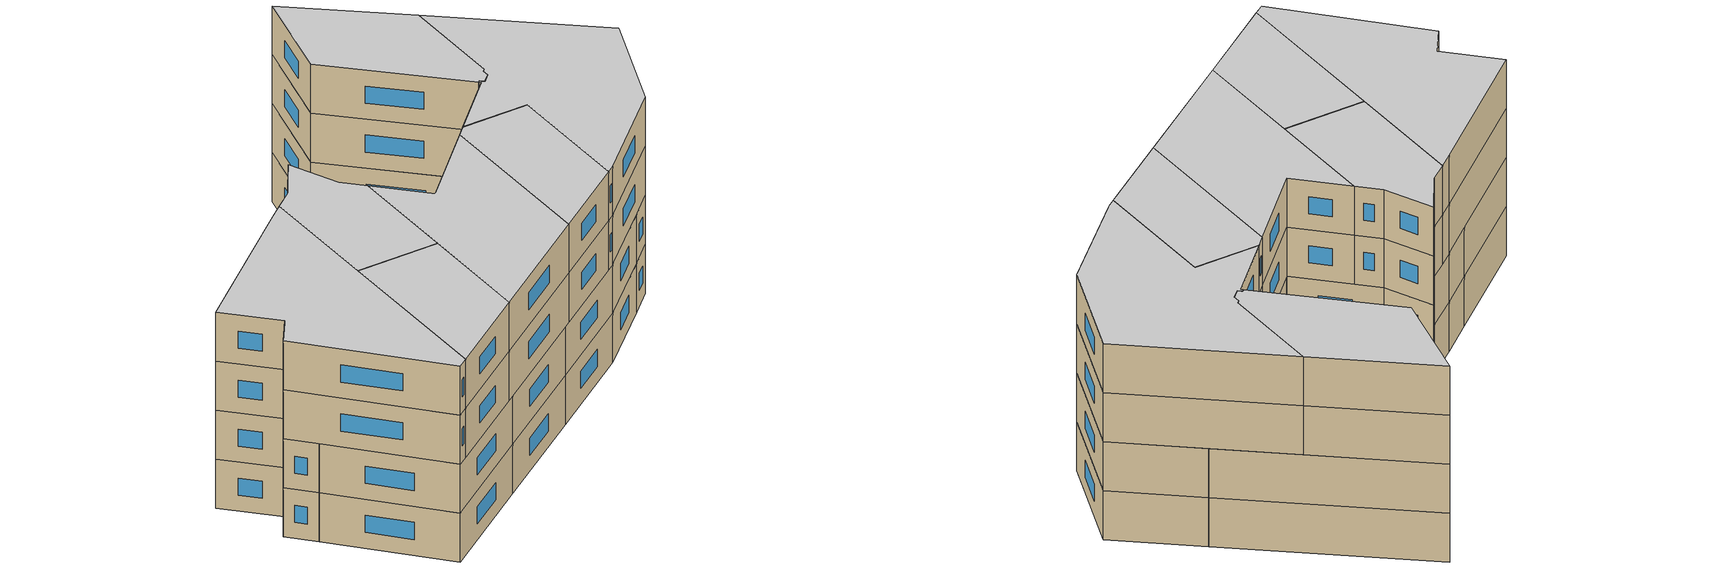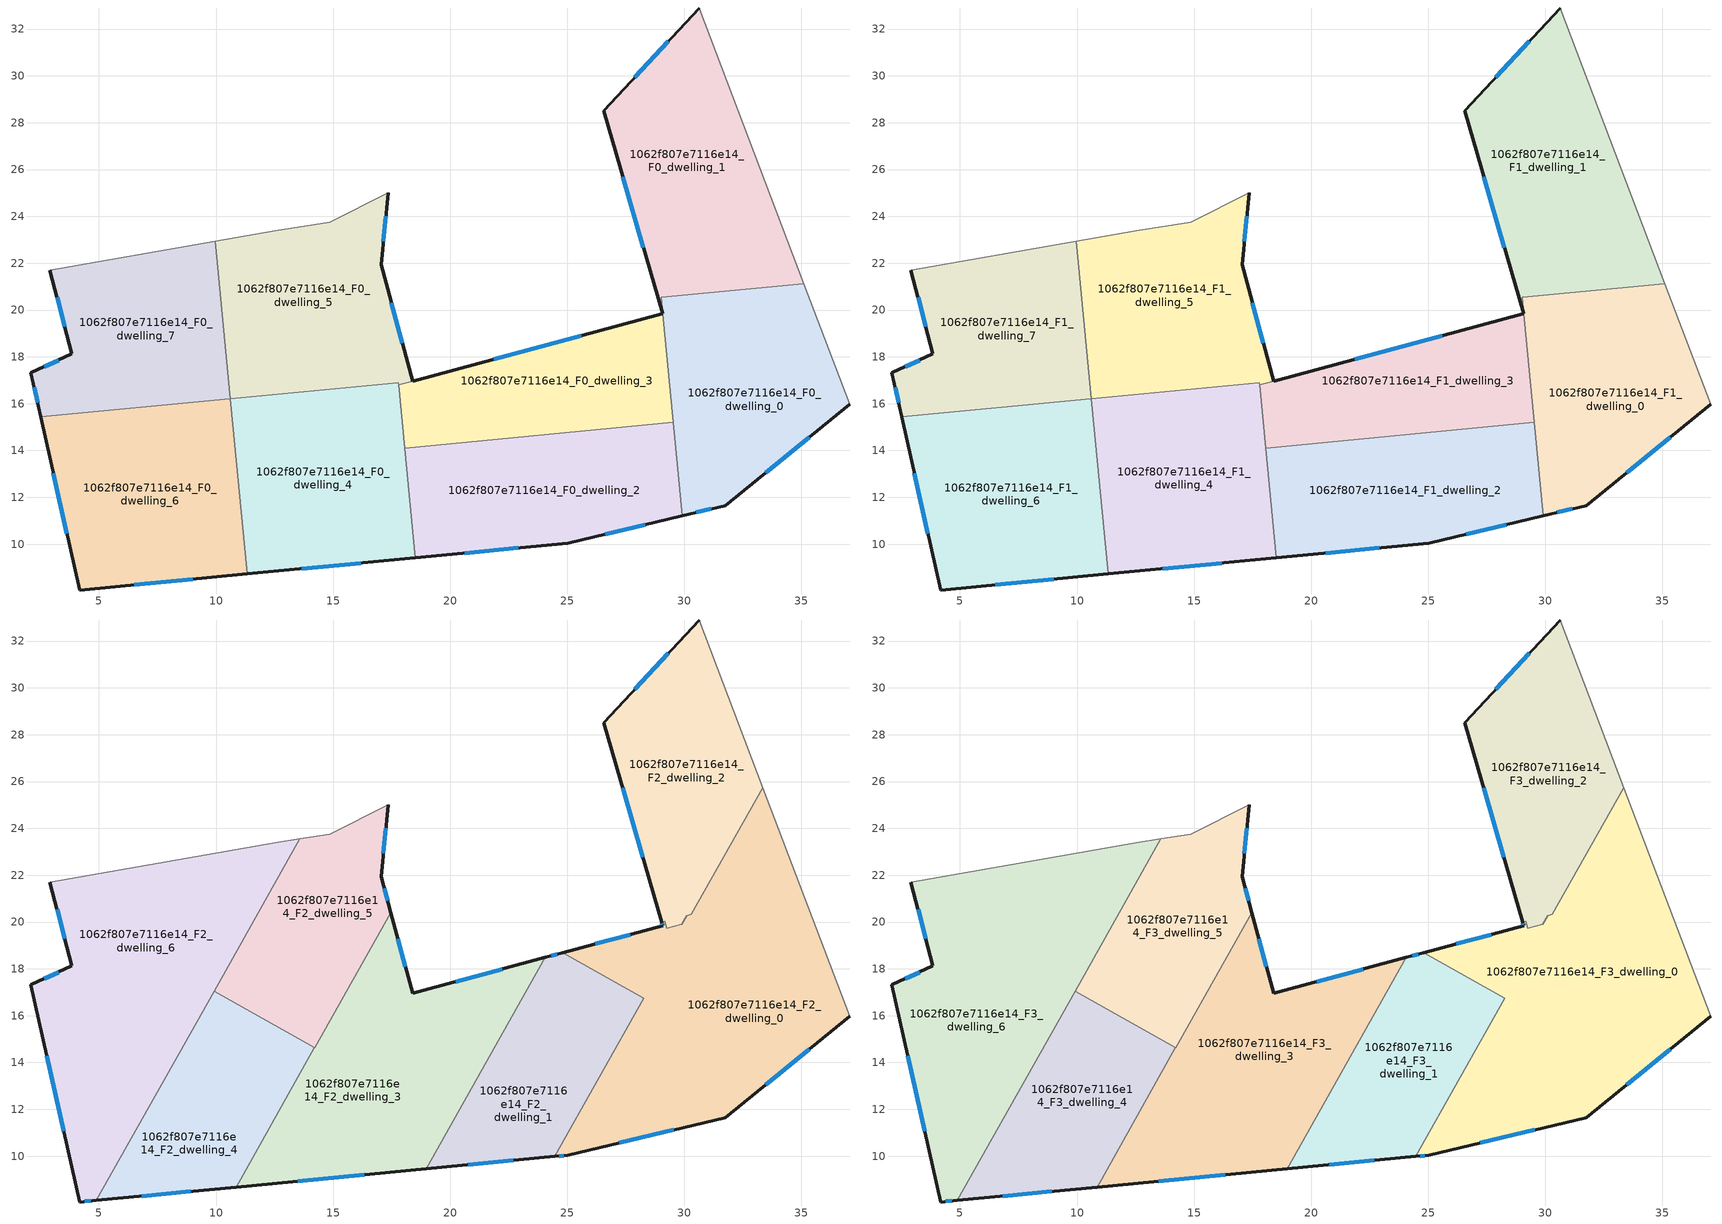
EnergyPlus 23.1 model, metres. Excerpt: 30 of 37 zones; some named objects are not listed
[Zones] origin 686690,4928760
1062f807e7116e14_F0_dwelling_0
 floor ground (EU_floor_Construction): 35.11,21.13 37.06,15.98 31.74,11.65 29.91,11.21 29.02,20.55 z0
 wall outside (EU_wall_Construction): 29.91,11.21 31.74,11.65 37.06,15.98 z0:3
 wall to 1062f807e7116e14_F0_dwelling_1 (EU_wall_Construction): 35.11,21.13 29.02,20.55 29.08,19.84 z0:3
 wall adiabatic (EU_wall_Construction): 37.06,15.98 35.11,21.13 z0:3
 wall to 1062f807e7116e14_F0_dwelling_3 (EU_wall_Construction): 29.08,19.84 29.53,15.2 z0:3
 wall to 1062f807e7116e14_F0_dwelling_2 (EU_wall_Construction): 29.53,15.2 29.91,11.21 z0:3
 window (EU_Window_Construction): 33.47,13.06 35.33,14.57 / 30.51,11.35 31.15,11.51 z0.98:2.02
1062f807e7116e14_F0_dwelling_1
 floor ground (EU_floor_Construction): 30.64,32.9 35.11,21.13 29.02,20.55 29.08,19.84 29.07,19.84 26.56,28.51 z0
 wall outside (EU_wall_Construction): 30.64,32.9 26.56,28.51 29.07,19.84 29.08,19.84 z0:3
 wall adiabatic (EU_wall_Construction): 35.11,21.13 30.64,32.9 z0:3
 window (EU_Window_Construction): 27.38,25.69 28.25,22.66 / 29.31,31.47 27.89,29.94 z0.98:2.02
1062f807e7116e14_F0_dwelling_2
 floor ground (EU_floor_Construction): 29.53,15.2 29.91,11.21 25.03,10.04 18.51,9.42 18.06,14.1 z0
 wall outside (EU_wall_Construction): 18.51,9.42 25.03,10.04 29.91,11.21 z0:3
 wall to 1062f807e7116e14_F0_dwelling_3 (EU_wall_Construction): 29.53,15.2 18.06,14.1 z0:3
 wall to 1062f807e7116e14_F0_dwelling_4 (EU_wall_Construction): 18.06,14.1 18.51,9.42 z0:3
 window (EU_Window_Construction): 26.62,10.42 28.32,10.83 / 20.63,9.62 22.91,9.84 z0.98:2.02
1062f807e7116e14_F0_dwelling_3
 floor ground (EU_floor_Construction): 29.08,19.84 29.53,15.2 18.06,14.1 17.8,16.8 29.07,19.84 z0
 wall outside (EU_wall_Construction): 29.08,19.84 29.07,19.84 18.4,16.96 z0:3
 wall to 1062f807e7116e14_F0_dwelling_5 (EU_wall_Construction): 18.39,16.96 17.8,16.8 z0:3
 wall to 1062f807e7116e14_F0_dwelling_4 (EU_wall_Construction): 17.8,16.8 18.06,14.1 z0:3
 window (EU_Window_Construction): 25.6,18.9 21.87,17.9 z0.98:2.02
1062f807e7116e14_F0_dwelling_4
 floor ground (EU_floor_Construction): 17.79,16.9 18.51,9.42 11.33,8.73 10.61,16.21 z0
 wall outside (EU_wall_Construction): 11.33,8.73 18.51,9.42 z0:3
 wall to 1062f807e7116e14_F0_dwelling_5 (EU_wall_Construction): 17.8,16.8 17.79,16.9 10.61,16.21 z0:3
 wall to 1062f807e7116e14_F0_dwelling_6 (EU_wall_Construction): 10.61,16.21 11.33,8.73 z0:3
 window (EU_Window_Construction): 13.67,8.95 16.17,9.19 z0.98:2.02
1062f807e7116e14_F0_dwelling_5
 floor ground (EU_floor_Construction): 17.35,25.01 17.05,21.93 18.39,16.96 17.8,16.8 17.79,16.9 10.61,16.21 9.97,22.94 12.53,23.39 14.86,23.74 z0
 wall outside (EU_wall_Construction): 18.39,16.96 17.05,21.93 17.35,25.01 z0:3
 wall to 1062f807e7116e14_F0_dwelling_7 (EU_wall_Construction): 9.97,22.94 10.61,16.21 z0:3
 wall adiabatic (EU_wall_Construction): 17.35,25.01 14.86,23.74 12.53,23.39 9.97,22.94 z0:3
 window (EU_Window_Construction): 17.15,22.93 17.25,24.01 / 17.96,18.58 17.49,20.31 z0.98:2.02
1062f807e7116e14_F0_dwelling_6
 floor ground (EU_floor_Construction): 10.61,16.21 11.33,8.73 4.17,8.04 2.51,15.44 z0
 wall outside (EU_wall_Construction): 2.51,15.44 4.17,8.04 11.33,8.73 z0:3
 wall to 1062f807e7116e14_F0_dwelling_7 (EU_wall_Construction): 10.61,16.21 2.51,15.44 z0:3
 window (EU_Window_Construction): 6.5,8.26 9,8.5 / 3.05,13.03 3.63,10.45 z0.98:2.02
1062f807e7116e14_F0_dwelling_7
 floor ground (EU_floor_Construction): 9.97,22.94 10.61,16.21 2.51,15.44 2.09,17.31 3.84,18.13 2.9,21.7 z0
 wall outside (EU_wall_Construction): 2.9,21.7 3.84,18.13 2.09,17.31 2.51,15.44 z0:3
 wall adiabatic (EU_wall_Construction): 9.97,22.94 2.9,21.7 z0:3
 window (EU_Window_Construction): 2.23,16.7 2.37,16.05 / 3.27,17.86 2.66,17.58 / 3.21,20.54 3.54,19.29 z0.98:2.02
1062f807e7116e14_F1_dwelling_0
 floor to 1062f807e7116e14_F0_dwelling_0 (EU_floor_Construction): 35.11,21.13 37.06,15.98 31.74,11.65 29.91,11.21 29.02,20.55 z3
 wall outside (EU_wall_Construction): 29.91,11.21 31.74,11.65 37.06,15.98 z3:6
 wall to 1062f807e7116e14_F1_dwelling_1 (EU_wall_Construction): 35.11,21.13 29.02,20.55 29.08,19.84 z3:6
 wall adiabatic (EU_wall_Construction): 37.06,15.98 35.11,21.13 z3:6
 wall to 1062f807e7116e14_F1_dwelling_3 (EU_wall_Construction): 29.08,19.84 29.53,15.2 z3:6
 wall to 1062f807e7116e14_F1_dwelling_2 (EU_wall_Construction): 29.53,15.2 29.91,11.21 z3:6
 window (EU_Window_Construction): 33.47,13.06 35.33,14.57 / 30.51,11.35 31.15,11.51 z3.98:5.02
1062f807e7116e14_F1_dwelling_1
 floor to 1062f807e7116e14_F0_dwelling_1 (EU_floor_Construction): 30.64,32.9 35.11,21.13 29.02,20.55 29.08,19.84 29.07,19.84 26.56,28.51 z3
 wall outside (EU_wall_Construction): 30.64,32.9 26.56,28.51 29.07,19.84 29.08,19.84 z3:6
 wall adiabatic (EU_wall_Construction): 35.11,21.13 30.64,32.9 z3:6
 window (EU_Window_Construction): 27.38,25.69 28.25,22.66 / 29.31,31.47 27.89,29.94 z3.98:5.02
1062f807e7116e14_F1_dwelling_2
 floor to 1062f807e7116e14_F0_dwelling_2 (EU_floor_Construction): 29.53,15.2 29.91,11.21 25.03,10.04 18.51,9.42 18.06,14.1 z3
 wall outside (EU_wall_Construction): 18.51,9.42 25.03,10.04 29.91,11.21 z3:6
 wall to 1062f807e7116e14_F1_dwelling_3 (EU_wall_Construction): 29.53,15.2 18.06,14.1 z3:6
 wall to 1062f807e7116e14_F1_dwelling_4 (EU_wall_Construction): 18.06,14.1 18.51,9.42 z3:6
 window (EU_Window_Construction): 26.62,10.42 28.32,10.83 / 20.63,9.62 22.91,9.84 z3.98:5.02
1062f807e7116e14_F1_dwelling_3
 floor to 1062f807e7116e14_F0_dwelling_3 (EU_floor_Construction): 29.08,19.84 29.53,15.2 18.06,14.1 17.8,16.8 29.07,19.84 z3
 wall outside (EU_wall_Construction): 29.08,19.84 29.07,19.84 18.4,16.96 z3:6
 wall to 1062f807e7116e14_F1_dwelling_5 (EU_wall_Construction): 18.39,16.96 17.8,16.8 z3:6
 wall to 1062f807e7116e14_F1_dwelling_4 (EU_wall_Construction): 17.8,16.8 18.06,14.1 z3:6
 window (EU_Window_Construction): 25.6,18.9 21.87,17.9 z3.98:5.02
1062f807e7116e14_F1_dwelling_4
 floor to 1062f807e7116e14_F0_dwelling_4 (EU_floor_Construction): 17.79,16.9 18.51,9.42 11.33,8.73 10.61,16.21 z3
 wall outside (EU_wall_Construction): 11.33,8.73 18.51,9.42 z3:6
 wall to 1062f807e7116e14_F1_dwelling_5 (EU_wall_Construction): 17.8,16.8 17.79,16.9 10.61,16.21 z3:6
 wall to 1062f807e7116e14_F1_dwelling_6 (EU_wall_Construction): 10.61,16.21 11.33,8.73 z3:6
 window (EU_Window_Construction): 13.67,8.95 16.17,9.19 z3.98:5.02
1062f807e7116e14_F1_dwelling_5
 floor to 1062f807e7116e14_F0_dwelling_5 (EU_floor_Construction): 17.35,25.01 17.05,21.93 18.39,16.96 17.8,16.8 17.79,16.9 10.61,16.21 9.97,22.94 12.53,23.39 14.86,23.74 z3
 wall outside (EU_wall_Construction): 18.39,16.96 17.05,21.93 17.35,25.01 z3:6
 wall to 1062f807e7116e14_F1_dwelling_7 (EU_wall_Construction): 9.97,22.94 10.61,16.21 z3:6
 wall adiabatic (EU_wall_Construction): 17.35,25.01 14.86,23.74 12.53,23.39 9.97,22.94 z3:6
 window (EU_Window_Construction): 17.15,22.93 17.25,24.01 / 17.96,18.58 17.49,20.31 z3.98:5.02
1062f807e7116e14_F1_dwelling_6
 floor to 1062f807e7116e14_F0_dwelling_6 (EU_floor_Construction): 10.61,16.21 11.33,8.73 4.17,8.04 2.51,15.44 z3
 wall outside (EU_wall_Construction): 2.51,15.44 4.17,8.04 11.33,8.73 z3:6
 wall to 1062f807e7116e14_F1_dwelling_7 (EU_wall_Construction): 10.61,16.21 2.51,15.44 z3:6
 window (EU_Window_Construction): 6.5,8.26 9,8.5 / 3.05,13.03 3.63,10.45 z3.98:5.02
 ceiling adiabatic (EU_roof_Construction): 10.85,8.68 11.27,9.41 10.61,16.21 9.38,16.1 4.87,8.11 z6
1062f807e7116e14_F1_dwelling_7
 floor to 1062f807e7116e14_F0_dwelling_7 (EU_floor_Construction): 9.97,22.94 10.61,16.21 2.51,15.44 2.09,17.31 3.84,18.13 2.9,21.7 z3
 wall outside (EU_wall_Construction): 2.9,21.7 3.84,18.13 2.09,17.31 2.51,15.44 z3:6
 wall adiabatic (EU_wall_Construction): 9.97,22.94 2.9,21.7 z3:6
 window (EU_Window_Construction): 2.23,16.7 2.37,16.05 / 3.27,17.86 2.66,17.58 / 3.21,20.54 3.54,19.29 z3.98:5.02
1062f807e7116e14_F2_dwelling_0
 floor to 1062f807e7116e14_F1_dwelling_0 (EU_floor_Construction): 35.11,21.13 37.06,15.98 31.74,11.65 29.91,11.21 29.07,19.99 29.17,20.02 29.26,19.74 29.89,19.91 30.1,20.27 30.3,20.33 30.5,20.69 z6
 floor to 1062f807e7116e14_F1_dwelling_1 (EU_floor_Construction): 33.36,25.74 35.11,21.13 30.5,20.69 z6
 floor to 1062f807e7116e14_F1_dwelling_2 (EU_floor_Construction): 29.53,15.2 29.91,11.21 25.03,10.04 24.47,9.99 27.29,14.98 z6
 floor to 1062f807e7116e14_F1_dwelling_3 (EU_floor_Construction): 29.08,19.84 29.53,15.2 27.29,14.98 28.28,16.74 24.81,18.69 29.07,19.84 z6
 wall outside (EU_wall_Construction): 29.03,19.98 29.07,19.84 24.81,18.69 / 24.47,9.99 25.03,10.04 31.74,11.65 37.06,15.98 z6:9
 wall to 1062f807e7116e14_F2_dwelling_1 (EU_wall_Construction): 24.81,18.69 28.28,16.74 24.47,9.99 z6:9
 wall to 1062f807e7116e14_F2_dwelling_2 (EU_wall_Construction): 33.36,25.74 30.3,20.33 30.1,20.27 / 29.89,19.91 29.26,19.74 29.17,20.02 29.03,19.98 z6:9
 wall adiabatic (EU_wall_Construction): 30.1,20.27 29.89,19.91 / 37.06,15.98 33.36,25.74 z6:9
 window (EU_Window_Construction): 27.69,19.47 26.2,19.07 / 29.04,19.94 29.06,19.89 / 33.47,13.06 35.33,14.57 / 27.21,10.56 29.56,11.13 / 24.65,10 24.85,10.02 z6.98:8.02
1062f807e7116e14_F2_dwelling_1
 floor to 1062f807e7116e14_F1_dwelling_2 (EU_floor_Construction): 27.29,14.98 24.47,9.99 18.98,9.46 21.79,14.45 z6
 floor to 1062f807e7116e14_F1_dwelling_3 (EU_floor_Construction): 28.28,16.74 27.29,14.98 21.79,14.45 24.07,18.49 24.81,18.69 z6
 wall outside (EU_wall_Construction): 24.81,18.69 24.07,18.49 / 18.98,9.46 24.47,9.99 z6:9
 wall to 1062f807e7116e14_F2_dwelling_3 (EU_wall_Construction): 24.07,18.49 18.98,9.46 z6:9
 window (EU_Window_Construction): 24.57,18.63 24.31,18.56 / 20.76,9.63 22.68,9.81 z6.98:8.02
1062f807e7116e14_F2_dwelling_2
 floor to 1062f807e7116e14_F1_dwelling_1 (EU_floor_Construction): 30.64,32.9 33.36,25.74 30.5,20.69 29.02,20.55 29.07,19.99 29.03,19.98 26.56,28.51 z6
 floor to 1062f807e7116e14_F1_dwelling_0 (EU_floor_Construction): 30.5,20.69 30.3,20.33 30.1,20.27 29.89,19.91 29.26,19.74 29.17,20.02 29.07,19.99 29.02,20.55 z6
 wall outside (EU_wall_Construction): 30.64,32.9 26.56,28.51 29.03,19.98 z6:9
 wall adiabatic (EU_wall_Construction): 33.36,25.74 30.64,32.9 / 29.89,19.91 30.1,20.27 z6:9
 window (EU_Window_Construction): 27.36,25.74 28.23,22.76 / 29.31,31.47 27.89,29.94 z6.98:8.02
1062f807e7116e14_F2_dwelling_3
 floor to 1062f807e7116e14_F1_dwelling_3 (EU_floor_Construction): 24.07,18.49 21.79,14.45 18.06,14.1 17.8,16.8 z6
 floor to 1062f807e7116e14_F1_dwelling_4 (EU_floor_Construction): 17.79,16.9 18.51,9.42 11.33,8.73 11.27,9.41 15.36,16.67 z6
 floor to 1062f807e7116e14_F1_dwelling_5 (EU_floor_Construction): 17.46,20.4 18.39,16.96 17.8,16.8 17.79,16.9 15.36,16.67 z6
 floor to 1062f807e7116e14_F1_dwelling_2 (EU_floor_Construction): 21.79,14.45 18.98,9.46 18.51,9.42 18.06,14.1 z6
 floor to 1062f807e7116e14_F1_dwelling_6 (EU_floor_Construction): 11.27,9.41 11.33,8.73 10.85,8.68 z6
 wall outside (EU_wall_Construction): 24.07,18.49 18.39,16.96 17.46,20.4 / 10.85,8.68 18.98,9.46 z6:9
 wall to 1062f807e7116e14_F2_dwelling_4 (EU_wall_Construction): 14.2,14.62 10.85,8.68 z6:9
 wall to 1062f807e7116e14_F2_dwelling_5 (EU_wall_Construction): 17.46,20.4 14.21,14.62 z6:9
 window (EU_Window_Construction): 18.09,18.08 17.76,19.28 / 22.22,17.99 20.24,17.46 / 13.5,8.93 16.34,9.21 z6.98:8.02
1062f807e7116e14_F2_dwelling_4
 floor to 1062f807e7116e14_F1_dwelling_4 (EU_floor_Construction): 14.2,14.62 11.27,9.41 10.61,16.21 11.27,16.28 z6
 floor adiabatic (EU_floor_Construction): 10.61,16.21 11.27,9.41 10.85,8.68 4.87,8.11 9.38,16.1 z6
 floor to 1062f807e7116e14_F1_dwelling_5 (EU_floor_Construction): 11.27,16.28 10.61,16.21 10.57,16.67 z6
 floor to 1062f807e7116e14_F1_dwelling_7 (EU_floor_Construction): 10.57,16.67 10.61,16.21 9.38,16.1 9.91,17.04 z6
 wall outside (EU_wall_Construction): 4.87,8.11 10.85,8.68 z6:9
 wall to 1062f807e7116e14_F2_dwelling_5 (EU_wall_Construction): 14.2,14.62 9.91,17.04 z6:9
 wall to 1062f807e7116e14_F2_dwelling_6 (EU_wall_Construction): 9.91,17.04 4.87,8.11 z6:9
 window (EU_Window_Construction): 6.82,8.29 8.91,8.49 z6.98:8.02
1062f807e7116e14_F2_dwelling_5
 floor to 1062f807e7116e14_F1_dwelling_5 (EU_floor_Construction): 17.35,25.01 17.05,21.93 17.46,20.4 15.36,16.67 11.27,16.28 10.57,16.67 10.44,17.99 13.58,23.55 14.86,23.74 z6
 floor to 1062f807e7116e14_F1_dwelling_4 (EU_floor_Construction): 15.36,16.67 14.2,14.62 11.27,16.28 z6
 floor to 1062f807e7116e14_F1_dwelling_7 (EU_floor_Construction): 10.44,17.99 10.57,16.67 9.91,17.04 z6
 wall outside (EU_wall_Construction): 17.46,20.4 17.05,21.93 17.35,25.01 z6:9
 wall adiabatic (EU_wall_Construction): 17.35,25.01 14.86,23.74 13.58,23.55 z6:9
 wall to 1062f807e7116e14_F2_dwelling_6 (EU_wall_Construction): 13.58,23.55 9.91,17.04 z6:9
 window (EU_Window_Construction): 17.15,22.93 17.25,24.01 / 17.33,20.9 17.18,21.43 z6.98:8.02
1062f807e7116e14_F2_dwelling_6
 floor to 1062f807e7116e14_F1_dwelling_6 (EU_floor_Construction): 9.38,16.1 4.87,8.11 4.17,8.04 2.51,15.44 z6
 floor to 1062f807e7116e14_F1_dwelling_7 (EU_floor_Construction): 9.97,22.94 10.44,17.99 9.38,16.1 2.51,15.44 2.09,17.31 3.84,18.13 2.9,21.7 z6
 floor to 1062f807e7116e14_F1_dwelling_5 (EU_floor_Construction): 13.58,23.55 10.44,17.99 9.97,22.94 12.53,23.39 z6
 wall outside (EU_wall_Construction): 2.9,21.7 3.84,18.13 2.09,17.31 4.17,8.04 4.87,8.11 z6:9
 wall adiabatic (EU_wall_Construction): 13.58,23.55 12.53,23.39 2.9,21.7 z6:9
 window (EU_Window_Construction): 3.27,17.86 2.66,17.58 / 3.21,20.54 3.54,19.29 / 4.4,8.06 4.64,8.09 / 2.77,14.3 3.49,11.06 z6.98:8.02
1062f807e7116e14_F3_dwelling_0
 floor to 1062f807e7116e14_F2_dwelling_0 (EU_floor_Construction): 33.36,25.74 37.06,15.98 31.74,11.65 25.03,10.04 24.47,9.99 28.28,16.74 24.81,18.69 29.07,19.84 29.03,19.98 29.17,20.02 29.26,19.74 29.89,19.91 30.1,20.27 30.3,20.33 z9
 wall outside (EU_wall_Construction): 29.03,19.98 29.07,19.84 24.81,18.69 / 24.47,9.99 25.03,10.04 31.74,11.65 37.06,15.98 z9:12
 wall to 1062f807e7116e14_F3_dwelling_1 (EU_wall_Construction): 24.81,18.69 28.28,16.74 24.47,9.99 z9:12
 wall to 1062f807e7116e14_F3_dwelling_2 (EU_wall_Construction): 33.36,25.74 30.3,20.33 30.1,20.27 / 29.89,19.91 29.26,19.74 29.17,20.02 29.03,19.98 z9:12
 wall adiabatic (EU_wall_Construction): 30.1,20.27 29.89,19.91 / 37.06,15.98 33.36,25.74 z9:12
 window (EU_Window_Construction): 27.69,19.47 26.2,19.07 / 29.04,19.94 29.06,19.89 / 33.47,13.06 35.33,14.57 / 27.21,10.56 29.56,11.13 / 24.65,10 24.85,10.02 z9.98:11.02
 ceiling to 1062f807e7116e14_F4_dwelling_0 (EU_floor_Construction): 31.74,11.65 37.06,15.98 33.36,25.74 30.3,20.33 30.1,20.27 29.89,19.91 29.26,19.74 29.17,20.02 29.03,19.98 29.07,19.84 24.81,18.69 28.28,16.74 24.47,9.99 25.03,10.04 z12
1062f807e7116e14_F3_dwelling_1
 floor to 1062f807e7116e14_F2_dwelling_1 (EU_floor_Construction): 28.28,16.74 24.47,9.99 18.98,9.46 24.07,18.49 24.81,18.69 z9
 wall outside (EU_wall_Construction): 24.81,18.69 24.07,18.49 / 18.98,9.46 24.47,9.99 z9:12
 wall to 1062f807e7116e14_F3_dwelling_3 (EU_wall_Construction): 24.07,18.49 18.98,9.46 z9:12
 window (EU_Window_Construction): 24.57,18.63 24.31,18.56 / 20.76,9.63 22.68,9.81 z9.98:11.02
 ceiling to 1062f807e7116e14_F4_dwelling_1 (EU_floor_Construction): 24.47,9.99 28.28,16.74 24.81,18.69 24.07,18.49 18.98,9.46 z12
1062f807e7116e14_F3_dwelling_2
 floor to 1062f807e7116e14_F2_dwelling_2 (EU_floor_Construction): 30.64,32.9 33.36,25.74 30.3,20.33 30.1,20.27 29.89,19.91 29.26,19.74 29.17,20.02 29.03,19.98 26.56,28.51 z9
 wall outside (EU_wall_Construction): 30.64,32.9 26.56,28.51 29.03,19.98 z9:12
 wall adiabatic (EU_wall_Construction): 33.36,25.74 30.64,32.9 / 29.89,19.91 30.1,20.27 z9:12
 window (EU_Window_Construction): 27.36,25.74 28.23,22.76 / 29.31,31.47 27.89,29.94 z9.98:11.02
 ceiling to 1062f807e7116e14_F4_dwelling_2 (EU_floor_Construction): 30.3,20.33 33.36,25.74 30.64,32.9 26.56,28.51 29.03,19.98 29.17,20.02 29.26,19.74 29.89,19.91 30.1,20.27 z12
1062f807e7116e14_F3_dwelling_3
 floor to 1062f807e7116e14_F2_dwelling_3 (EU_floor_Construction): 24.07,18.49 18.98,9.46 10.85,8.68 17.46,20.4 18.39,16.96 z9
 wall outside (EU_wall_Construction): 24.07,18.49 18.39,16.96 17.46,20.4 / 10.85,8.68 18.98,9.46 z9:12
 wall to 1062f807e7116e14_F3_dwelling_4 (EU_wall_Construction): 14.2,14.62 10.85,8.68 z9:12
 wall to 1062f807e7116e14_F3_dwelling_5 (EU_wall_Construction): 17.46,20.4 14.21,14.62 z9:12
 window (EU_Window_Construction): 18.09,18.08 17.76,19.28 / 22.22,17.99 20.24,17.46 / 13.5,8.93 16.34,9.21 z9.98:11.02
 ceiling to 1062f807e7116e14_F4_dwelling_3 (EU_floor_Construction): 18.98,9.46 24.07,18.49 18.39,16.96 17.46,20.4 10.85,8.68 z12
1062f807e7116e14_F3_dwelling_4
 floor to 1062f807e7116e14_F2_dwelling_4 (EU_floor_Construction): 14.2,14.62 10.85,8.68 4.87,8.11 9.91,17.04 z9
 wall outside (EU_wall_Construction): 4.87,8.11 10.85,8.68 z9:12
 wall to 1062f807e7116e14_F3_dwelling_5 (EU_wall_Construction): 14.2,14.62 9.91,17.04 z9:12
 wall to 1062f807e7116e14_F3_dwelling_6 (EU_wall_Construction): 9.91,17.04 4.87,8.11 z9:12
 window (EU_Window_Construction): 6.82,8.29 8.91,8.49 z9.98:11.02
 ceiling to 1062f807e7116e14_F4_dwelling_4 (EU_floor_Construction): 10.85,8.68 14.2,14.62 9.91,17.04 4.87,8.11 z12
1062f807e7116e14_F3_dwelling_5
 floor to 1062f807e7116e14_F2_dwelling_5 (EU_floor_Construction): 17.35,25.01 17.05,21.93 17.46,20.4 14.2,14.62 9.91,17.04 13.58,23.55 14.86,23.74 z9
 wall outside (EU_wall_Construction): 17.46,20.4 17.05,21.93 17.35,25.01 z9:12
 wall adiabatic (EU_wall_Construction): 17.35,25.01 14.86,23.74 13.58,23.55 z9:12
 wall to 1062f807e7116e14_F3_dwelling_6 (EU_wall_Construction): 13.58,23.55 9.91,17.04 z9:12
 window (EU_Window_Construction): 17.15,22.93 17.25,24.01 / 17.33,20.9 17.18,21.43 z9.98:11.02
 ceiling to 1062f807e7116e14_F4_dwelling_5 (EU_floor_Construction): 14.2,14.62 17.46,20.4 17.05,21.93 17.35,25.01 14.86,23.74 13.58,23.55 9.91,17.04 z12
1062f807e7116e14_F3_dwelling_6
 floor to 1062f807e7116e14_F2_dwelling_6 (EU_floor_Construction): 13.58,23.55 4.87,8.11 4.17,8.04 2.09,17.31 3.84,18.13 2.9,21.7 12.53,23.39 z9
 wall outside (EU_wall_Construction): 2.9,21.7 3.84,18.13 2.09,17.31 4.17,8.04 4.87,8.11 z9:12
 wall adiabatic (EU_wall_Construction): 13.58,23.55 12.53,23.39 2.9,21.7 z9:12
 window (EU_Window_Construction): 3.27,17.86 2.66,17.58 / 3.21,20.54 3.54,19.29 / 4.4,8.06 4.64,8.09 / 2.77,14.3 3.49,11.06 z9.98:11.02
 ceiling to 1062f807e7116e14_F4_dwelling_6 (EU_floor_Construction): 4.87,8.11 13.58,23.55 12.53,23.39 2.9,21.7 3.84,18.13 2.09,17.31 4.17,8.04 z12
[Building]
EU S2 Campaign: North Axis=0; Terrain=City; Solar Distribution=FullExterior
[Site:Location]
Bologna: Latitude=44.5; Longitude=11.25; Time Zone=1; Elevation=37
[SizingPeriod:WeatherFileDays]
AnnualSizingPeriod: Begin Month=1; Begin Day of Month=1; End Month=12; End Day of Month=31; Day of Week for Start Day=Monday; Use Weather File Daylight Saving Period=No; Use Weather File Rain and Snow Indicators=No
[MATERIAL]
EU_InternalMass_Material: Roughness=MediumRough; Thickness=0.1; Conductivity=1; Density=1800; Specific Heat=900; Thermal Absorptance=0.9; Solar Absorptance=0.7; Visible Absorptance=0.7
[MATERIAL:NOMASS] Roughness=MediumRough; Thermal Absorptance=0.9; Solar Absorptance=0.7; Visible Absorptance=0.7
Name | Thermal Resistance
EU_wall_NoMass | 0.905828
EU_roof_NoMass | 0.37593
EU_floor_NoMass | 0.67114
[WINDOWMATERIAL:SIMPLEGLAZINGSYSTEM]
EU_Window_SimpleGlazing: UFactor=4.52486; Solar Heat Gain Coefficient=0.85; Visible Transmittance=0.85
[CONSTRUCTION]
EU_wall_Construction: EU_wall_NoMass
EU_roof_Construction: EU_roof_NoMass
EU_floor_Construction: EU_floor_NoMass
EU_Window_Construction: EU_Window_SimpleGlazing
EU_InternalMass_Construction: EU_InternalMass_Material
[ZONE] Type=1; Multiplier=1; Ceiling Height=autocalculate; Floor Area=autocalculate; Part of Total Floor Area=Yes
Name | Volume
1062f807e7116e14_F0_dwelling_0; 1062f807e7116e14_F1_dwelling_0 | 163.64
1062f807e7116e14_F2_dwelling_0; 1062f807e7116e14_F3_dwelling_0 | 275.629
1062f807e7116e14_F0_dwelling_1; 1062f807e7116e14_F1_dwelling_1 | 178.3125
1062f807e7116e14_F2_dwelling_1; 1062f807e7116e14_F3_dwelling_1 | 126.249
1062f807e7116e14_F0_dwelling_2; 1062f807e7116e14_F1_dwelling_2 | 157.392
1062f807e7116e14_F2_dwelling_2; 1062f807e7116e14_F3_dwelling_2 | 147.824
1062f807e7116e14_F0_dwelling_3; 1062f807e7116e14_F1_dwelling_3 | 127.679
1062f807e7116e14_F2_dwelling_3; 1062f807e7116e14_F3_dwelling_3 | 207.73
1062f807e7116e14_F0_dwelling_4; 1062f807e7116e14_F1_dwelling_4 | 162.617
1062f807e7116e14_F2_dwelling_4; 1062f807e7116e14_F3_dwelling_4 | 126.26
1062f807e7116e14_F0_dwelling_5; 1062f807e7116e14_F1_dwelling_5 | 157.143
1062f807e7116e14_F2_dwelling_5; 1062f807e7116e14_F3_dwelling_5 | 126.245
1062f807e7116e14_F0_dwelling_6; 1062f807e7116e14_F1_dwelling_6 | 172.991
1062f807e7116e14_F2_dwelling_6; 1062f807e7116e14_F3_dwelling_6 | 252.445
1062f807e7116e14_F0_dwelling_7; 1062f807e7116e14_F1_dwelling_7 | 142.616
[INTERNALMASS] Construction=EU_InternalMass_Construction
Name | Zone or ZoneList | Surface Area
1062f807e7116e14_F0_dwelling_0_EU_InternalMass | 1062f807e7116e14_F0_dwelling_0 | 54.5464
1062f807e7116e14_F0_dwelling_1_EU_InternalMass | 1062f807e7116e14_F0_dwelling_1 | 59.4389
1062f807e7116e14_F0_dwelling_2_EU_InternalMass | 1062f807e7116e14_F0_dwelling_2 | 52.4641
1062f807e7116e14_F0_dwelling_3_EU_InternalMass | 1062f807e7116e14_F0_dwelling_3 | 42.5586
1062f807e7116e14_F0_dwelling_4_EU_InternalMass | 1062f807e7116e14_F0_dwelling_4 | 54.2057
1062f807e7116e14_F0_dwelling_5_EU_InternalMass | 1062f807e7116e14_F0_dwelling_5 | 52.3811
1062f807e7116e14_F0_dwelling_6_EU_InternalMass | 1062f807e7116e14_F0_dwelling_6 | 57.6633
1062f807e7116e14_F0_dwelling_7_EU_InternalMass | 1062f807e7116e14_F0_dwelling_7 | 47.5386
1062f807e7116e14_F1_dwelling_0_EU_InternalMass | 1062f807e7116e14_F1_dwelling_0 | 54.5464
1062f807e7116e14_F1_dwelling_1_EU_InternalMass | 1062f807e7116e14_F1_dwelling_1 | 59.4389
1062f807e7116e14_F1_dwelling_2_EU_InternalMass | 1062f807e7116e14_F1_dwelling_2 | 52.4641
1062f807e7116e14_F1_dwelling_3_EU_InternalMass | 1062f807e7116e14_F1_dwelling_3 | 42.5586
1062f807e7116e14_F1_dwelling_4_EU_InternalMass | 1062f807e7116e14_F1_dwelling_4 | 54.2057
1062f807e7116e14_F1_dwelling_5_EU_InternalMass | 1062f807e7116e14_F1_dwelling_5 | 52.3811
1062f807e7116e14_F1_dwelling_6_EU_InternalMass | 1062f807e7116e14_F1_dwelling_6 | 57.6633
1062f807e7116e14_F1_dwelling_7_EU_InternalMass | 1062f807e7116e14_F1_dwelling_7 | 47.5386
1062f807e7116e14_F2_dwelling_0_EU_InternalMass | 1062f807e7116e14_F2_dwelling_0 | 91.8765
1062f807e7116e14_F2_dwelling_1_EU_InternalMass | 1062f807e7116e14_F2_dwelling_1 | 42.083
1062f807e7116e14_F2_dwelling_2_EU_InternalMass | 1062f807e7116e14_F2_dwelling_2 | 49.2747
1062f807e7116e14_F2_dwelling_3_EU_InternalMass | 1062f807e7116e14_F2_dwelling_3 | 69.2432
1062f807e7116e14_F2_dwelling_4_EU_InternalMass | 1062f807e7116e14_F2_dwelling_4 | 42.0871
1062f807e7116e14_F2_dwelling_5_EU_InternalMass | 1062f807e7116e14_F2_dwelling_5 | 42.0814
1062f807e7116e14_F2_dwelling_6_EU_InternalMass | 1062f807e7116e14_F2_dwelling_6 | 84.148
1062f807e7116e14_F3_dwelling_0_EU_InternalMass | 1062f807e7116e14_F3_dwelling_0 | 91.8765
1062f807e7116e14_F3_dwelling_1_EU_InternalMass | 1062f807e7116e14_F3_dwelling_1 | 42.083
1062f807e7116e14_F3_dwelling_2_EU_InternalMass | 1062f807e7116e14_F3_dwelling_2 | 49.2747
1062f807e7116e14_F3_dwelling_3_EU_InternalMass | 1062f807e7116e14_F3_dwelling_3 | 69.2432
1062f807e7116e14_F3_dwelling_4_EU_InternalMass | 1062f807e7116e14_F3_dwelling_4 | 42.0871
1062f807e7116e14_F3_dwelling_5_EU_InternalMass | 1062f807e7116e14_F3_dwelling_5 | 42.0814
1062f807e7116e14_F3_dwelling_6_EU_InternalMass | 1062f807e7116e14_F3_dwelling_6 | 84.148
[OTHEREQUIPMENT] Fuel Type=Electricity; Design Level Calculation Method=Watts/Area; Power per Zone Floor Area=1; Fraction Latent=0; Fraction Radiant=0; Fraction Lost=0; Carbon Dioxide Generation Rate=0; EndUse Subcategory=EU_Step8_InternalGains
Name | Zone or ZoneList or Space or SpaceList | Schedule
EU_Step8_InternalGain_1062f807e7116e14_F0_dwelling_0_f000 | 1062f807e7116e14_F0_dwelling_0 | EU_Step8_GainSchedule_1062f807e7116e14_F0_dwelling_0_f000
EU_Step8_InternalGain_1062f807e7116e14_F0_dwelling_1_f000 | 1062f807e7116e14_F0_dwelling_1 | EU_Step8_GainSchedule_1062f807e7116e14_F0_dwelling_1_f000
EU_Step8_InternalGain_1062f807e7116e14_F0_dwelling_2_f000 | 1062f807e7116e14_F0_dwelling_2 | EU_Step8_GainSchedule_1062f807e7116e14_F0_dwelling_2_f000
EU_Step8_InternalGain_1062f807e7116e14_F0_dwelling_3_f000 | 1062f807e7116e14_F0_dwelling_3 | EU_Step8_GainSchedule_1062f807e7116e14_F0_dwelling_3_f000
EU_Step8_InternalGain_1062f807e7116e14_F0_dwelling_4_f000 | 1062f807e7116e14_F0_dwelling_4 | EU_Step8_GainSchedule_1062f807e7116e14_F0_dwelling_4_f000
EU_Step8_InternalGain_1062f807e7116e14_F0_dwelling_5_f000 | 1062f807e7116e14_F0_dwelling_5 | EU_Step8_GainSchedule_1062f807e7116e14_F0_dwelling_5_f000
EU_Step8_InternalGain_1062f807e7116e14_F0_dwelling_6_f000 | 1062f807e7116e14_F0_dwelling_6 | EU_Step8_GainSchedule_1062f807e7116e14_F0_dwelling_6_f000
EU_Step8_InternalGain_1062f807e7116e14_F0_dwelling_7_f000 | 1062f807e7116e14_F0_dwelling_7 | EU_Step8_GainSchedule_1062f807e7116e14_F0_dwelling_7_f000
EU_Step8_InternalGain_1062f807e7116e14_F1_dwelling_0_f000 | 1062f807e7116e14_F1_dwelling_0 | EU_Step8_GainSchedule_1062f807e7116e14_F1_dwelling_0_f000
EU_Step8_InternalGain_1062f807e7116e14_F1_dwelling_1_f000 | 1062f807e7116e14_F1_dwelling_1 | EU_Step8_GainSchedule_1062f807e7116e14_F1_dwelling_1_f000
EU_Step8_InternalGain_1062f807e7116e14_F1_dwelling_2_f000 | 1062f807e7116e14_F1_dwelling_2 | EU_Step8_GainSchedule_1062f807e7116e14_F1_dwelling_2_f000
EU_Step8_InternalGain_1062f807e7116e14_F1_dwelling_3_f000 | 1062f807e7116e14_F1_dwelling_3 | EU_Step8_GainSchedule_1062f807e7116e14_F1_dwelling_3_f000
EU_Step8_InternalGain_1062f807e7116e14_F1_dwelling_4_f000 | 1062f807e7116e14_F1_dwelling_4 | EU_Step8_GainSchedule_1062f807e7116e14_F1_dwelling_4_f000
EU_Step8_InternalGain_1062f807e7116e14_F1_dwelling_5_f000 | 1062f807e7116e14_F1_dwelling_5 | EU_Step8_GainSchedule_1062f807e7116e14_F1_dwelling_5_f000
EU_Step8_InternalGain_1062f807e7116e14_F1_dwelling_6_f000 | 1062f807e7116e14_F1_dwelling_6 | EU_Step8_GainSchedule_1062f807e7116e14_F1_dwelling_6_f000
EU_Step8_InternalGain_1062f807e7116e14_F1_dwelling_7_f000 | 1062f807e7116e14_F1_dwelling_7 | EU_Step8_GainSchedule_1062f807e7116e14_F1_dwelling_7_f000
EU_Step8_InternalGain_1062f807e7116e14_F2_dwelling_0_f000 | 1062f807e7116e14_F2_dwelling_0 | EU_Step8_GainSchedule_1062f807e7116e14_F2_dwelling_0_f000
EU_Step8_InternalGain_1062f807e7116e14_F2_dwelling_1_f000 | 1062f807e7116e14_F2_dwelling_1 | EU_Step8_GainSchedule_1062f807e7116e14_F2_dwelling_1_f000
EU_Step8_InternalGain_1062f807e7116e14_F2_dwelling_2_f000 | 1062f807e7116e14_F2_dwelling_2 | EU_Step8_GainSchedule_1062f807e7116e14_F2_dwelling_2_f000
EU_Step8_InternalGain_1062f807e7116e14_F2_dwelling_3_f000 | 1062f807e7116e14_F2_dwelling_3 | EU_Step8_GainSchedule_1062f807e7116e14_F2_dwelling_3_f000
EU_Step8_InternalGain_1062f807e7116e14_F2_dwelling_4_f000 | 1062f807e7116e14_F2_dwelling_4 | EU_Step8_GainSchedule_1062f807e7116e14_F2_dwelling_4_f000
EU_Step8_InternalGain_1062f807e7116e14_F2_dwelling_5_f000 | 1062f807e7116e14_F2_dwelling_5 | EU_Step8_GainSchedule_1062f807e7116e14_F2_dwelling_5_f000
EU_Step8_InternalGain_1062f807e7116e14_F2_dwelling_6_f000 | 1062f807e7116e14_F2_dwelling_6 | EU_Step8_GainSchedule_1062f807e7116e14_F2_dwelling_6_f000
EU_Step8_InternalGain_1062f807e7116e14_F3_dwelling_0_f000 | 1062f807e7116e14_F3_dwelling_0 | EU_Step8_GainSchedule_1062f807e7116e14_F3_dwelling_0_f000
EU_Step8_InternalGain_1062f807e7116e14_F3_dwelling_1_f000 | 1062f807e7116e14_F3_dwelling_1 | EU_Step8_GainSchedule_1062f807e7116e14_F3_dwelling_1_f000
EU_Step8_InternalGain_1062f807e7116e14_F3_dwelling_2_f000 | 1062f807e7116e14_F3_dwelling_2 | EU_Step8_GainSchedule_1062f807e7116e14_F3_dwelling_2_f000
EU_Step8_InternalGain_1062f807e7116e14_F3_dwelling_3_f000 | 1062f807e7116e14_F3_dwelling_3 | EU_Step8_GainSchedule_1062f807e7116e14_F3_dwelling_3_f000
EU_Step8_InternalGain_1062f807e7116e14_F3_dwelling_4_f000 | 1062f807e7116e14_F3_dwelling_4 | EU_Step8_GainSchedule_1062f807e7116e14_F3_dwelling_4_f000
EU_Step8_InternalGain_1062f807e7116e14_F3_dwelling_5_f000 | 1062f807e7116e14_F3_dwelling_5 | EU_Step8_GainSchedule_1062f807e7116e14_F3_dwelling_5_f000
EU_Step8_InternalGain_1062f807e7116e14_F3_dwelling_6_f000 | 1062f807e7116e14_F3_dwelling_6 | EU_Step8_GainSchedule_1062f807e7116e14_F3_dwelling_6_f000
[ZONEVENTILATION:DESIGNFLOWRATE] Schedule=EU_AlwaysOn; Design Flow Rate Calculation Method=AirChanges/Hour; Air Changes per Hour=0.73129; Ventilation Type=Natural; Fan Pressure Rise=0; Fan Total Efficiency=1; Constant Term Coefficient=1; Temperature Term Coefficient=0; Velocity Term Coefficient=0; Velocity Squared Term Coefficient=0; Minimum Indoor Temperature=-100; Maximum Indoor Temperature=100; Delta Temperature=-100; Minimum Outdoor Temperature=-100; Maximum Outdoor Temperature=100; Maximum Wind Speed=40
Name | Zone or ZoneList or Space or SpaceList
EU_ConstantAir_1062f807e7116e14_F0_dwelling_0 | 1062f807e7116e14_F0_dwelling_0
EU_ConstantAir_1062f807e7116e14_F0_dwelling_1 | 1062f807e7116e14_F0_dwelling_1
EU_ConstantAir_1062f807e7116e14_F0_dwelling_2 | 1062f807e7116e14_F0_dwelling_2
EU_ConstantAir_1062f807e7116e14_F0_dwelling_3 | 1062f807e7116e14_F0_dwelling_3
EU_ConstantAir_1062f807e7116e14_F0_dwelling_4 | 1062f807e7116e14_F0_dwelling_4
EU_ConstantAir_1062f807e7116e14_F0_dwelling_5 | 1062f807e7116e14_F0_dwelling_5
EU_ConstantAir_1062f807e7116e14_F0_dwelling_6 | 1062f807e7116e14_F0_dwelling_6
EU_ConstantAir_1062f807e7116e14_F0_dwelling_7 | 1062f807e7116e14_F0_dwelling_7
EU_ConstantAir_1062f807e7116e14_F1_dwelling_0 | 1062f807e7116e14_F1_dwelling_0
EU_ConstantAir_1062f807e7116e14_F1_dwelling_1 | 1062f807e7116e14_F1_dwelling_1
EU_ConstantAir_1062f807e7116e14_F1_dwelling_2 | 1062f807e7116e14_F1_dwelling_2
EU_ConstantAir_1062f807e7116e14_F1_dwelling_3 | 1062f807e7116e14_F1_dwelling_3
EU_ConstantAir_1062f807e7116e14_F1_dwelling_4 | 1062f807e7116e14_F1_dwelling_4
EU_ConstantAir_1062f807e7116e14_F1_dwelling_5 | 1062f807e7116e14_F1_dwelling_5
EU_ConstantAir_1062f807e7116e14_F1_dwelling_6 | 1062f807e7116e14_F1_dwelling_6
EU_ConstantAir_1062f807e7116e14_F1_dwelling_7 | 1062f807e7116e14_F1_dwelling_7
EU_ConstantAir_1062f807e7116e14_F2_dwelling_0 | 1062f807e7116e14_F2_dwelling_0
EU_ConstantAir_1062f807e7116e14_F2_dwelling_1 | 1062f807e7116e14_F2_dwelling_1
EU_ConstantAir_1062f807e7116e14_F2_dwelling_2 | 1062f807e7116e14_F2_dwelling_2
EU_ConstantAir_1062f807e7116e14_F2_dwelling_3 | 1062f807e7116e14_F2_dwelling_3
EU_ConstantAir_1062f807e7116e14_F2_dwelling_4 | 1062f807e7116e14_F2_dwelling_4
EU_ConstantAir_1062f807e7116e14_F2_dwelling_5 | 1062f807e7116e14_F2_dwelling_5
EU_ConstantAir_1062f807e7116e14_F2_dwelling_6 | 1062f807e7116e14_F2_dwelling_6
EU_ConstantAir_1062f807e7116e14_F3_dwelling_0 | 1062f807e7116e14_F3_dwelling_0
EU_ConstantAir_1062f807e7116e14_F3_dwelling_1 | 1062f807e7116e14_F3_dwelling_1
EU_ConstantAir_1062f807e7116e14_F3_dwelling_2 | 1062f807e7116e14_F3_dwelling_2
EU_ConstantAir_1062f807e7116e14_F3_dwelling_3 | 1062f807e7116e14_F3_dwelling_3
EU_ConstantAir_1062f807e7116e14_F3_dwelling_4 | 1062f807e7116e14_F3_dwelling_4
EU_ConstantAir_1062f807e7116e14_F3_dwelling_5 | 1062f807e7116e14_F3_dwelling_5
EU_ConstantAir_1062f807e7116e14_F3_dwelling_6 | 1062f807e7116e14_F3_dwelling_6
[HVACTEMPLATE:ZONE:IDEALLOADSAIRSYSTEM] System Availability Schedule=EU_AlwaysOn; Maximum Heating Supply Air Temperature=50; Minimum Cooling Supply Air Temperature=13; Maximum Heating Supply Air Humidity Ratio=0.0156; Minimum Cooling Supply Air Humidity Ratio=0.0077; Heating Limit=NoLimit; Cooling Limit=NoLimit; Heating Availability Schedule=EU_AlwaysOn; Cooling Availability Schedule=EU_CoolingOff; Dehumidification Control Type=ConstantSensibleHeatRatio; Cooling Sensible Heat Ratio=0.7; Dehumidification Setpoint=60; Humidification Control Type=None; Humidification Setpoint=30; Outdoor Air Method=None; Outdoor Air Flow Rate per Person=0.00944; Outdoor Air Flow Rate per Zone Floor Area=0; Outdoor Air Flow Rate per Zone=0; Demand Controlled Ventilation Type=None; Outdoor Air Economizer Type=NoEconomizer; Heat Recovery Type=None; Sensible Heat Recovery Effectiveness=0.7; Latent Heat Recovery Effectiveness=0.65
Name | Template Thermostat
1062f807e7116e14_F0_dwelling_0 | EU_HeatOnly_1062f807e7116e14_F0_dwelling_0
1062f807e7116e14_F0_dwelling_1 | EU_HeatOnly_1062f807e7116e14_F0_dwelling_1
1062f807e7116e14_F0_dwelling_2 | EU_HeatOnly_1062f807e7116e14_F0_dwelling_2
1062f807e7116e14_F0_dwelling_3 | EU_HeatOnly_1062f807e7116e14_F0_dwelling_3
1062f807e7116e14_F0_dwelling_4 | EU_HeatOnly_1062f807e7116e14_F0_dwelling_4
1062f807e7116e14_F0_dwelling_5 | EU_HeatOnly_1062f807e7116e14_F0_dwelling_5
1062f807e7116e14_F0_dwelling_6 | EU_HeatOnly_1062f807e7116e14_F0_dwelling_6
1062f807e7116e14_F0_dwelling_7 | EU_HeatOnly_1062f807e7116e14_F0_dwelling_7
1062f807e7116e14_F1_dwelling_0 | EU_HeatOnly_1062f807e7116e14_F1_dwelling_0
1062f807e7116e14_F1_dwelling_1 | EU_HeatOnly_1062f807e7116e14_F1_dwelling_1
1062f807e7116e14_F1_dwelling_2 | EU_HeatOnly_1062f807e7116e14_F1_dwelling_2
1062f807e7116e14_F1_dwelling_3 | EU_HeatOnly_1062f807e7116e14_F1_dwelling_3
1062f807e7116e14_F1_dwelling_4 | EU_HeatOnly_1062f807e7116e14_F1_dwelling_4
1062f807e7116e14_F1_dwelling_5 | EU_HeatOnly_1062f807e7116e14_F1_dwelling_5
1062f807e7116e14_F1_dwelling_6 | EU_HeatOnly_1062f807e7116e14_F1_dwelling_6
1062f807e7116e14_F1_dwelling_7 | EU_HeatOnly_1062f807e7116e14_F1_dwelling_7
1062f807e7116e14_F2_dwelling_0 | EU_HeatOnly_1062f807e7116e14_F2_dwelling_0
1062f807e7116e14_F2_dwelling_1 | EU_HeatOnly_1062f807e7116e14_F2_dwelling_1
1062f807e7116e14_F2_dwelling_2 | EU_HeatOnly_1062f807e7116e14_F2_dwelling_2
1062f807e7116e14_F2_dwelling_3 | EU_HeatOnly_1062f807e7116e14_F2_dwelling_3
1062f807e7116e14_F2_dwelling_4 | EU_HeatOnly_1062f807e7116e14_F2_dwelling_4
1062f807e7116e14_F2_dwelling_5 | EU_HeatOnly_1062f807e7116e14_F2_dwelling_5
1062f807e7116e14_F2_dwelling_6 | EU_HeatOnly_1062f807e7116e14_F2_dwelling_6
1062f807e7116e14_F3_dwelling_0 | EU_HeatOnly_1062f807e7116e14_F3_dwelling_0
1062f807e7116e14_F3_dwelling_1 | EU_HeatOnly_1062f807e7116e14_F3_dwelling_1
1062f807e7116e14_F3_dwelling_2 | EU_HeatOnly_1062f807e7116e14_F3_dwelling_2
1062f807e7116e14_F3_dwelling_3 | EU_HeatOnly_1062f807e7116e14_F3_dwelling_3
1062f807e7116e14_F3_dwelling_4 | EU_HeatOnly_1062f807e7116e14_F3_dwelling_4
1062f807e7116e14_F3_dwelling_5 | EU_HeatOnly_1062f807e7116e14_F3_dwelling_5
1062f807e7116e14_F3_dwelling_6 | EU_HeatOnly_1062f807e7116e14_F3_dwelling_6
[SIZING:ZONE] Zone Cooling Design Supply Air Temperature Input Method=SupplyAirTemperature; Zone Cooling Design Supply Air Temperature=13; Zone Heating Design Supply Air Temperature Input Method=SupplyAirTemperature; Zone Heating Design Supply Air Temperature=50; Zone Cooling Design Supply Air Humidity Ratio=0.008; Zone Heating Design Supply Air Humidity Ratio=0.008; Cooling Design Air Flow Method=DesignDay; Cooling Design Air Flow Rate=0; Cooling Minimum Air Flow per Zone Floor Area=0.000762; Cooling Minimum Air Flow=0; Cooling Minimum Air Flow Fraction=0.2; Heating Design Air Flow Method=DesignDay; Heating Design Air Flow Rate=0; Heating Maximum Air Flow per Zone Floor Area=0.002032; Heating Maximum Air Flow=0.141576; Heating Maximum Air Flow Fraction=0.3; Account for Dedicated Outdoor Air System=No; Dedicated Outdoor Air System Control Strategy=NeutralSupplyAir; Dedicated Outdoor Air Low Setpoint Temperature for Design=autosize; Dedicated Outdoor Air High Setpoint Temperature for Design=autosize; Zone Load Sizing Method=Sensible Load Only No Latent Load; Zone Latent Cooling Design Supply Air Humidity Ratio Input Method=HumidityRatioDifference; Zone Cooling Design Supply Air Humidity Ratio Difference=0.005; Zone Latent Heating Design Supply Air Humidity Ratio Input Method=HumidityRatioDifference; Zone Humidification Design Supply Air Humidity Ratio Difference=0.005
1062f807e7116e14_F0_dwelling_0; 1062f807e7116e14_F0_dwelling_1; 1062f807e7116e14_F0_dwelling_2; 1062f807e7116e14_F0_dwelling_3; 1062f807e7116e14_F0_dwelling_4; 1062f807e7116e14_F0_dwelling_5; 1062f807e7116e14_F0_dwelling_6; 1062f807e7116e14_F0_dwelling_7; 1062f807e7116e14_F1_dwelling_0; 1062f807e7116e14_F1_dwelling_1; 1062f807e7116e14_F1_dwelling_2; 1062f807e7116e14_F1_dwelling_3; 1062f807e7116e14_F1_dwelling_4; 1062f807e7116e14_F1_dwelling_5; 1062f807e7116e14_F1_dwelling_6; 1062f807e7116e14_F1_dwelling_7; 1062f807e7116e14_F2_dwelling_0; 1062f807e7116e14_F2_dwelling_1; 1062f807e7116e14_F2_dwelling_2; 1062f807e7116e14_F2_dwelling_3; 1062f807e7116e14_F2_dwelling_4; 1062f807e7116e14_F2_dwelling_5; 1062f807e7116e14_F2_dwelling_6; 1062f807e7116e14_F3_dwelling_0; 1062f807e7116e14_F3_dwelling_1; 1062f807e7116e14_F3_dwelling_2; 1062f807e7116e14_F3_dwelling_3; 1062f807e7116e14_F3_dwelling_4; 1062f807e7116e14_F3_dwelling_5; 1062f807e7116e14_F3_dwelling_6
[SCHEDULE:CONSTANT]
Name | Hourly Value
EU_AlwaysOn | 1
EU_CoolingOff | 0
[SCHEDULE:FILE] Column Number=1; Rows to Skip at Top=0; Number of Hours of Data=8760; Column Separator=Comma; Interpolate to Timestep=No; Minutes per Item=60; Adjust Schedule for Daylight Savings=Yes
Name | File
EU_Step8_GainSchedule_1062f807e7116e14_F0_dwelling_0_f000 | ../../schedules/1062f807e7116e14/1062f807e7116e14_F0_dwelling_0_f000_gain.csv
EU_Step8_GainSchedule_1062f807e7116e14_F0_dwelling_1_f000 | ../../schedules/1062f807e7116e14/1062f807e7116e14_F0_dwelling_1_f000_gain.csv
EU_Step8_GainSchedule_1062f807e7116e14_F0_dwelling_2_f000 | ../../schedules/1062f807e7116e14/1062f807e7116e14_F0_dwelling_2_f000_gain.csv
EU_Step8_GainSchedule_1062f807e7116e14_F0_dwelling_3_f000 | ../../schedules/1062f807e7116e14/1062f807e7116e14_F0_dwelling_3_f000_gain.csv
EU_Step8_GainSchedule_1062f807e7116e14_F0_dwelling_4_f000 | ../../schedules/1062f807e7116e14/1062f807e7116e14_F0_dwelling_4_f000_gain.csv
EU_Step8_GainSchedule_1062f807e7116e14_F0_dwelling_5_f000 | ../../schedules/1062f807e7116e14/1062f807e7116e14_F0_dwelling_5_f000_gain.csv
EU_Step8_GainSchedule_1062f807e7116e14_F0_dwelling_6_f000 | ../../schedules/1062f807e7116e14/1062f807e7116e14_F0_dwelling_6_f000_gain.csv
EU_Step8_GainSchedule_1062f807e7116e14_F0_dwelling_7_f000 | ../../schedules/1062f807e7116e14/1062f807e7116e14_F0_dwelling_7_f000_gain.csv
EU_Step8_GainSchedule_1062f807e7116e14_F1_dwelling_0_f000 | ../../schedules/1062f807e7116e14/1062f807e7116e14_F1_dwelling_0_f000_gain.csv
EU_Step8_GainSchedule_1062f807e7116e14_F1_dwelling_1_f000 | ../../schedules/1062f807e7116e14/1062f807e7116e14_F1_dwelling_1_f000_gain.csv
EU_Step8_GainSchedule_1062f807e7116e14_F1_dwelling_2_f000 | ../../schedules/1062f807e7116e14/1062f807e7116e14_F1_dwelling_2_f000_gain.csv
EU_Step8_GainSchedule_1062f807e7116e14_F1_dwelling_3_f000 | ../../schedules/1062f807e7116e14/1062f807e7116e14_F1_dwelling_3_f000_gain.csv
EU_Step8_GainSchedule_1062f807e7116e14_F1_dwelling_4_f000 | ../../schedules/1062f807e7116e14/1062f807e7116e14_F1_dwelling_4_f000_gain.csv
EU_Step8_GainSchedule_1062f807e7116e14_F1_dwelling_5_f000 | ../../schedules/1062f807e7116e14/1062f807e7116e14_F1_dwelling_5_f000_gain.csv
EU_Step8_GainSchedule_1062f807e7116e14_F1_dwelling_6_f000 | ../../schedules/1062f807e7116e14/1062f807e7116e14_F1_dwelling_6_f000_gain.csv
EU_Step8_GainSchedule_1062f807e7116e14_F1_dwelling_7_f000 | ../../schedules/1062f807e7116e14/1062f807e7116e14_F1_dwelling_7_f000_gain.csv
EU_Step8_GainSchedule_1062f807e7116e14_F2_dwelling_0_f000 | ../../schedules/1062f807e7116e14/1062f807e7116e14_F2_dwelling_0_f000_gain.csv
EU_Step8_GainSchedule_1062f807e7116e14_F2_dwelling_1_f000 | ../../schedules/1062f807e7116e14/1062f807e7116e14_F2_dwelling_1_f000_gain.csv
EU_Step8_GainSchedule_1062f807e7116e14_F2_dwelling_2_f000 | ../../schedules/1062f807e7116e14/1062f807e7116e14_F2_dwelling_2_f000_gain.csv
EU_Step8_GainSchedule_1062f807e7116e14_F2_dwelling_3_f000 | ../../schedules/1062f807e7116e14/1062f807e7116e14_F2_dwelling_3_f000_gain.csv
EU_Step8_GainSchedule_1062f807e7116e14_F2_dwelling_4_f000 | ../../schedules/1062f807e7116e14/1062f807e7116e14_F2_dwelling_4_f000_gain.csv
EU_Step8_GainSchedule_1062f807e7116e14_F2_dwelling_5_f000 | ../../schedules/1062f807e7116e14/1062f807e7116e14_F2_dwelling_5_f000_gain.csv
EU_Step8_GainSchedule_1062f807e7116e14_F2_dwelling_6_f000 | ../../schedules/1062f807e7116e14/1062f807e7116e14_F2_dwelling_6_f000_gain.csv
EU_Step8_GainSchedule_1062f807e7116e14_F3_dwelling_0_f000 | ../../schedules/1062f807e7116e14/1062f807e7116e14_F3_dwelling_0_f000_gain.csv
EU_Step8_GainSchedule_1062f807e7116e14_F3_dwelling_1_f000 | ../../schedules/1062f807e7116e14/1062f807e7116e14_F3_dwelling_1_f000_gain.csv
EU_Step8_GainSchedule_1062f807e7116e14_F3_dwelling_2_f000 | ../../schedules/1062f807e7116e14/1062f807e7116e14_F3_dwelling_2_f000_gain.csv
EU_Step8_GainSchedule_1062f807e7116e14_F3_dwelling_3_f000 | ../../schedules/1062f807e7116e14/1062f807e7116e14_F3_dwelling_3_f000_gain.csv
EU_Step8_GainSchedule_1062f807e7116e14_F3_dwelling_4_f000 | ../../schedules/1062f807e7116e14/1062f807e7116e14_F3_dwelling_4_f000_gain.csv
EU_Step8_GainSchedule_1062f807e7116e14_F3_dwelling_5_f000 | ../../schedules/1062f807e7116e14/1062f807e7116e14_F3_dwelling_5_f000_gain.csv
EU_Step8_GainSchedule_1062f807e7116e14_F3_dwelling_6_f000 | ../../schedules/1062f807e7116e14/1062f807e7116e14_F3_dwelling_6_f000_gain.csv
